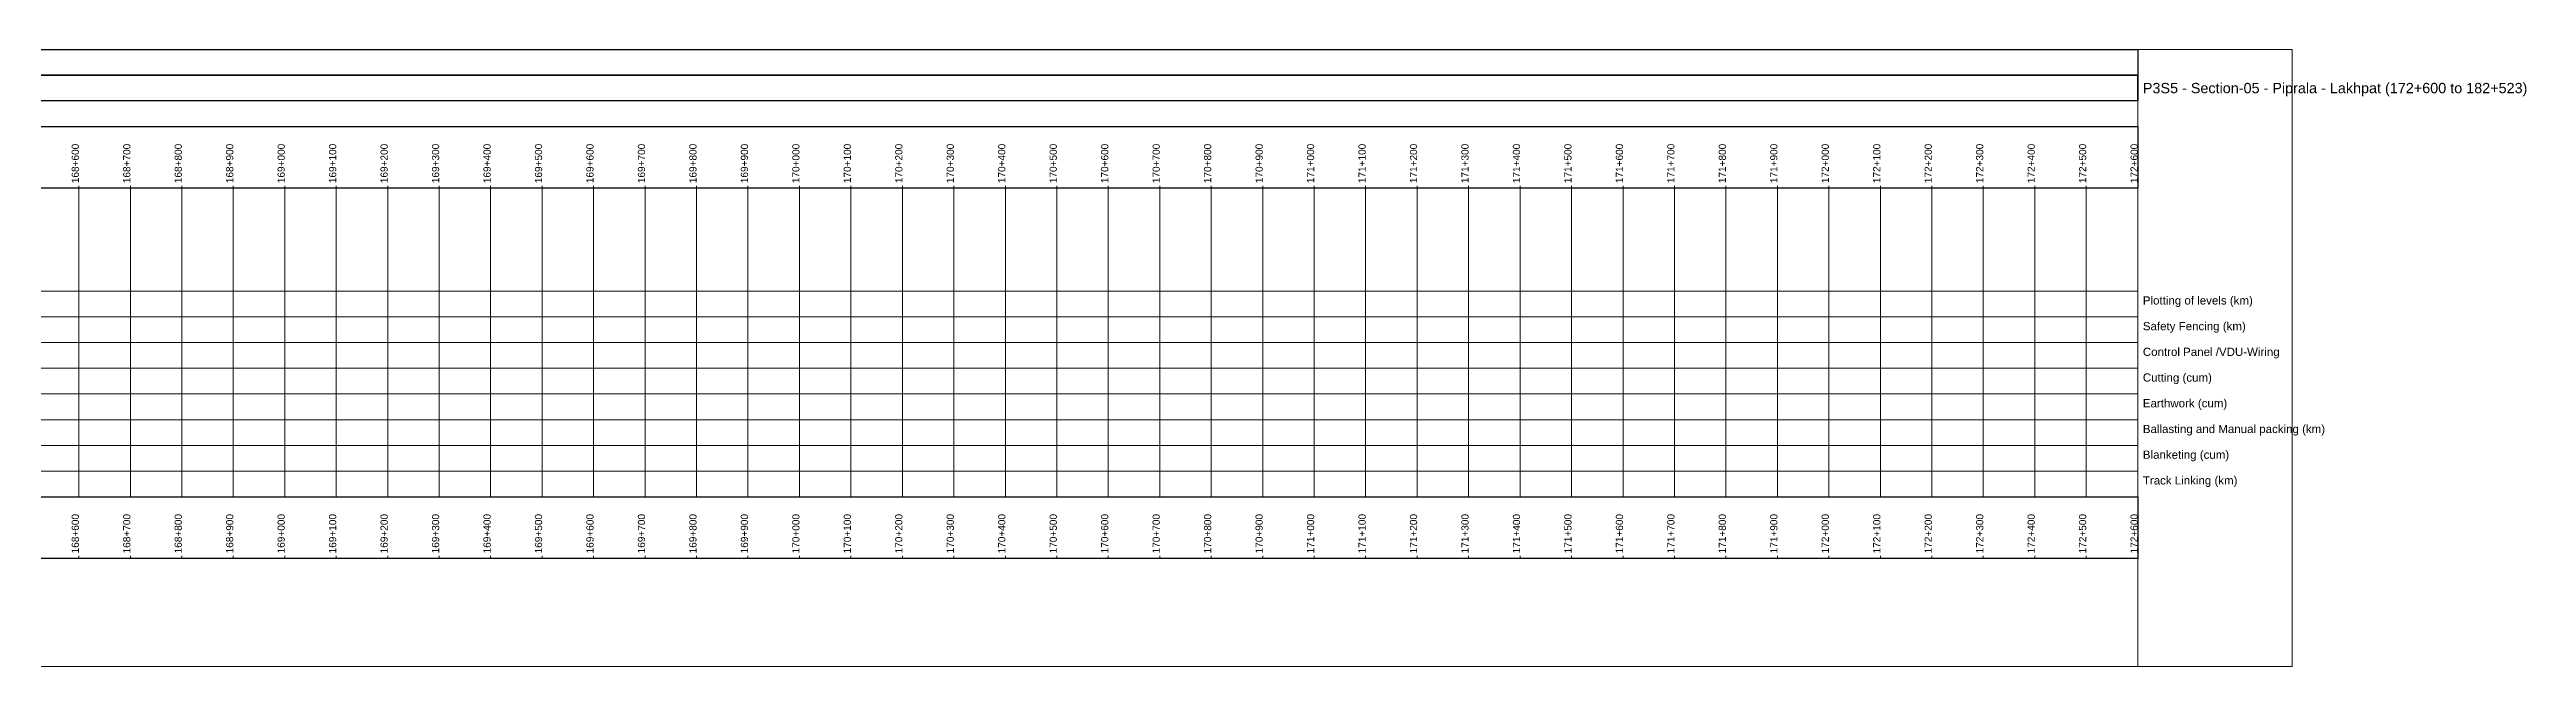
# Model space of a CAD drawing. Extents: x 163796 to 173355, y 3751 to 5000.
# Drawn here: x 168543 to 173355, y 3800 to 5000 of the extents above; entities that cross this region are included whole.
import ezdxf

# ---------------------------------------------------------------- set-up
doc = ezdxf.new("R2010")
doc.units = 0
doc.linetypes.add('Dashed', pattern=[0])
for name, color, linetype in [('Activity Lines', 7, 'Continuous'), ('Activity Names', 7, 'Continuous'), ('Block', 7, 'Continuous'), ('Chainage Text', 7, 'Continuous'), ('Markers-One', 7, 'Continuous'), ('Outer Box', 7, 'Continuous'), ('Package', 7, 'Continuous'), ('Section', 7, 'Continuous'), ('Vertical Chainage Lines', 7, 'Continuous')]:
    doc.layers.add(name, color=color, linetype=linetype)
doc.styles.add('True type font', font='Arial.ttf')

msp = doc.modelspace()

# ---------------------------------------------------------------- linework, layer by layer
at = {"layer": 'Activity Lines', "color": 230, "linetype": 'Dashed', "lineweight": 15, "true_color": 0xff0080}
msp.add_polyline3d([(164096, 4530, 0), (172600, 4530, 0)], dxfattribs=at)
at = {"layer": 'Activity Lines', "color": 34, "linetype": 'Dashed', "lineweight": 15, "true_color": 0x008000}
msp.add_polyline3d([(164096, 4480, 0), (172600, 4480, 0)], dxfattribs=at)
at = {"layer": 'Activity Lines', "color": 62, "linetype": 'Dashed', "lineweight": 15, "true_color": 0x8080c0}
msp.add_polyline3d([(164096, 4430, 0), (172600, 4430, 0)], dxfattribs=at)
at = {"layer": 'Activity Lines', "color": 2, "linetype": 'Dashed', "lineweight": 15, "true_color": 0xfffb00}
msp.add_polyline3d([(164096, 4380, 0), (172600, 4380, 0)], dxfattribs=at)
at = {"layer": 'Activity Lines', "color": 54, "linetype": 'Dashed', "lineweight": 15, "true_color": 0x3884a3}
msp.add_polyline3d([(164096, 4330, 0), (172600, 4330, 0)], dxfattribs=at)
at = {"layer": 'Activity Lines', "color": 145, "linetype": 'Dashed', "lineweight": 15, "true_color": 0xff2600}
msp.add_polyline3d([(164096, 4280, 0), (172600, 4280, 0)], dxfattribs=at)
at = {"layer": 'Activity Lines', "color": 171, "linetype": 'Dashed', "lineweight": 15, "true_color": 0xff40ff}
msp.add_polyline3d([(164096, 4230, 0), (172600, 4230, 0)], dxfattribs=at)
at = {"layer": 'Activity Lines', "color": 250, "linetype": 'Dashed', "lineweight": 15, "true_color": 0x000000}
msp.add_polyline3d([(164096, 4180, 0), (172600, 4180, 0)], dxfattribs=at)
at = {"layer": 'Block', "color": 9, "linetype": 'Dashed', "lineweight": 0}
msp.add_polyline3d([(172600, 5000, 0), (172600, 3800, 0)], dxfattribs=at)
at = {"layer": 'Markers-One', "color": 41, "linetype": 'Dashed', "lineweight": 0, "true_color": 0xe0e0e0}
for points in [[(168600, 4730, 0), (168600, 4735, 0)], [(168700, 4730, 0), (168700, 4735, 0)], [(168800, 4730, 0), (168800, 4735, 0)], [(168900, 4730, 0), (168900, 4735, 0)], [(169000, 4730, 0), (169000, 4735, 0)], [(169100, 4730, 0), (169100, 4735, 0)], [(169200, 4730, 0), (169200, 4735, 0)], [(169300, 4730, 0), (169300, 4735, 0)], [(169400, 4730, 0), (169400, 4735, 0)], [(169500, 4730, 0), (169500, 4735, 0)], [(169600, 4730, 0), (169600, 4735, 0)], [(169700, 4730, 0), (169700, 4735, 0)], [(169800, 4730, 0), (169800, 4735, 0)], [(169900, 4730, 0), (169900, 4735, 0)], [(170000, 4730, 0), (170000, 4735, 0)], [(170100, 4730, 0), (170100, 4735, 0)], [(170200, 4730, 0), (170200, 4735, 0)], [(170300, 4730, 0), (170300, 4735, 0)], [(170400, 4730, 0), (170400, 4735, 0)], [(170500, 4730, 0), (170500, 4735, 0)], [(170600, 4730, 0), (170600, 4735, 0)], [(170700, 4730, 0), (170700, 4735, 0)], [(170800, 4730, 0), (170800, 4735, 0)], [(170900, 4730, 0), (170900, 4735, 0)], [(171000, 4730, 0), (171000, 4735, 0)], [(171100, 4730, 0), (171100, 4735, 0)], [(171200, 4730, 0), (171200, 4735, 0)], [(171300, 4730, 0), (171300, 4735, 0)], [(171400, 4730, 0), (171400, 4735, 0)], [(171500, 4730, 0), (171500, 4735, 0)], [(171600, 4730, 0), (171600, 4735, 0)], [(171700, 4730, 0), (171700, 4735, 0)], [(171800, 4730, 0), (171800, 4735, 0)], [(171900, 4730, 0), (171900, 4735, 0)], [(172000, 4730, 0), (172000, 4735, 0)], [(172100, 4730, 0), (172100, 4735, 0)], [(172200, 4730, 0), (172200, 4735, 0)], [(172300, 4730, 0), (172300, 4735, 0)], [(172400, 4730, 0), (172400, 4735, 0)], [(172500, 4730, 0), (172500, 4735, 0)], [(172600, 4730, 0), (172600, 4735, 0)], [(172600, 4730, 0), (172600, 4735, 0)], [(168600, 4010, 0), (168600, 4015, 0)], [(168700, 4010, 0), (168700, 4015, 0)], [(168800, 4010, 0), (168800, 4015, 0)], [(168900, 4010, 0), (168900, 4015, 0)], [(169000, 4010, 0), (169000, 4015, 0)], [(169100, 4010, 0), (169100, 4015, 0)], [(169200, 4010, 0), (169200, 4015, 0)], [(169300, 4010, 0), (169300, 4015, 0)], [(169400, 4010, 0), (169400, 4015, 0)], [(169500, 4010, 0), (169500, 4015, 0)], [(169600, 4010, 0), (169600, 4015, 0)], [(169700, 4010, 0), (169700, 4015, 0)], [(169800, 4010, 0), (169800, 4015, 0)], [(169900, 4010, 0), (169900, 4015, 0)], [(170000, 4010, 0), (170000, 4015, 0)], [(170100, 4010, 0), (170100, 4015, 0)], [(170200, 4010, 0), (170200, 4015, 0)], [(170300, 4010, 0), (170300, 4015, 0)], [(170400, 4010, 0), (170400, 4015, 0)], [(170500, 4010, 0), (170500, 4015, 0)], [(170600, 4010, 0), (170600, 4015, 0)], [(170700, 4010, 0), (170700, 4015, 0)], [(170800, 4010, 0), (170800, 4015, 0)], [(170900, 4010, 0), (170900, 4015, 0)], [(171000, 4010, 0), (171000, 4015, 0)], [(171100, 4010, 0), (171100, 4015, 0)], [(171200, 4010, 0), (171200, 4015, 0)], [(171300, 4010, 0), (171300, 4015, 0)], [(171400, 4010, 0), (171400, 4015, 0)], [(171500, 4010, 0), (171500, 4015, 0)], [(171600, 4010, 0), (171600, 4015, 0)], [(171700, 4010, 0), (171700, 4015, 0)], [(171800, 4010, 0), (171800, 4015, 0)], [(171900, 4010, 0), (171900, 4015, 0)], [(172000, 4010, 0), (172000, 4015, 0)], [(172100, 4010, 0), (172100, 4015, 0)], [(172200, 4010, 0), (172200, 4015, 0)], [(172300, 4010, 0), (172300, 4015, 0)], [(172400, 4010, 0), (172400, 4015, 0)], [(172500, 4010, 0), (172500, 4015, 0)], [(172600, 4010, 0), (172600, 4015, 0)], [(172600, 4010, 0), (172600, 4015, 0)]]:
    msp.add_polyline3d(points, dxfattribs=at)
at = {"layer": 'Outer Box', "color": 9, "lineweight": 5}
msp.add_polyline3d([(163796, 5000, 0), (172900, 5000, 0), (172900, 3800, 0), (163796, 3800, 0)], close=True, dxfattribs=at)
at = {"layer": 'Package', "color": 9, "lineweight": 25}
for points in [[(164096, 5000, 0), (172600, 5000, 0), (172600, 4950, 0), (164096, 4950, 0)], [(164096, 4850, 0), (172600, 4850, 0), (172600, 4730, 0), (164096, 4730, 0)], [(164096, 4130, 0), (172600, 4130, 0), (172600, 4010, 0), (164096, 4010, 0)]]:
    msp.add_polyline3d(points, close=True, dxfattribs=at)
at = {"layer": 'Section', "color": 9, "lineweight": 25}
for points in [[(164096, 4950, 0), (172600, 4950, 0), (172600, 4900, 0), (164096, 4900, 0)], [(172600, 4950, 0), (172600, 4950, 0), (172600, 4900, 0), (172600, 4900, 0)]]:
    msp.add_polyline3d(points, close=True, dxfattribs=at)
at = {"layer": 'Vertical Chainage Lines', "color": 41, "linetype": 'Dashed', "lineweight": 0, "true_color": 0xe0e0e0}
for points in [[(168600, 4730, 0), (168600, 4130, 0)], [(168700, 4730, 0), (168700, 4130, 0)], [(168800, 4730, 0), (168800, 4130, 0)], [(168900, 4730, 0), (168900, 4130, 0)], [(169000, 4730, 0), (169000, 4130, 0)], [(169100, 4730, 0), (169100, 4130, 0)], [(169200, 4730, 0), (169200, 4130, 0)], [(169300, 4730, 0), (169300, 4130, 0)], [(169400, 4730, 0), (169400, 4130, 0)], [(169500, 4730, 0), (169500, 4130, 0)], [(169600, 4730, 0), (169600, 4130, 0)], [(169700, 4730, 0), (169700, 4130, 0)], [(169800, 4730, 0), (169800, 4130, 0)], [(169900, 4730, 0), (169900, 4130, 0)], [(170000, 4730, 0), (170000, 4130, 0)], [(170100, 4730, 0), (170100, 4130, 0)], [(170200, 4730, 0), (170200, 4130, 0)], [(170300, 4730, 0), (170300, 4130, 0)], [(170400, 4730, 0), (170400, 4130, 0)], [(170500, 4730, 0), (170500, 4130, 0)], [(170600, 4730, 0), (170600, 4130, 0)], [(170700, 4730, 0), (170700, 4130, 0)], [(170800, 4730, 0), (170800, 4130, 0)], [(170900, 4730, 0), (170900, 4130, 0)], [(171000, 4730, 0), (171000, 4130, 0)], [(171100, 4730, 0), (171100, 4130, 0)], [(171200, 4730, 0), (171200, 4130, 0)], [(171300, 4730, 0), (171300, 4130, 0)], [(171400, 4730, 0), (171400, 4130, 0)], [(171500, 4730, 0), (171500, 4130, 0)], [(171600, 4730, 0), (171600, 4130, 0)], [(171700, 4730, 0), (171700, 4130, 0)], [(171800, 4730, 0), (171800, 4130, 0)], [(171900, 4730, 0), (171900, 4130, 0)], [(172000, 4730, 0), (172000, 4130, 0)], [(172100, 4730, 0), (172100, 4130, 0)], [(172200, 4730, 0), (172200, 4130, 0)], [(172300, 4730, 0), (172300, 4130, 0)], [(172400, 4730, 0), (172400, 4130, 0)], [(172500, 4730, 0), (172500, 4130, 0)], [(172600, 4730, 0), (172600, 4130, 0)]]:
    msp.add_polyline3d(points, dxfattribs=at)

# ---------------------------------------------------------------- texts
at = {"layer": 'Activity Names', "color": 230, "lineweight": 15, "true_color": 0xff0080, "style": 'True type font'}
msp.add_text('Plotting of levels (km)', height=16, dxfattribs=at).set_placement((172610, 4504))
at = {"layer": 'Activity Names', "color": 34, "lineweight": 15, "true_color": 0x008000, "style": 'True type font'}
msp.add_text('Safety Fencing (km)', height=16, dxfattribs=at).set_placement((172610, 4454))
at = {"layer": 'Activity Names', "color": 62, "lineweight": 15, "true_color": 0x8080c0, "style": 'True type font'}
msp.add_text('Control Panel /VDU-Wiring', height=16, dxfattribs=at).set_placement((172610, 4404))
at = {"layer": 'Activity Names', "color": 2, "lineweight": 15, "true_color": 0xfffb00, "style": 'True type font'}
msp.add_text('Cutting (cum)', height=16, dxfattribs=at).set_placement((172610, 4354))
at = {"layer": 'Activity Names', "color": 54, "lineweight": 15, "true_color": 0x3884a3, "style": 'True type font'}
msp.add_text('Earthwork (cum)', height=16, dxfattribs=at).set_placement((172610, 4304))
at = {"layer": 'Activity Names', "color": 145, "lineweight": 15, "true_color": 0xff2600, "style": 'True type font'}
msp.add_text('Ballasting and Manual packing (km)', height=16, dxfattribs=at).set_placement((172610, 4254))
at = {"layer": 'Activity Names', "color": 171, "lineweight": 15, "true_color": 0xff40ff, "style": 'True type font'}
msp.add_text('Blanketing (cum)', height=16, dxfattribs=at).set_placement((172610, 4204))
at = {"layer": 'Activity Names', "color": 250, "lineweight": 15, "true_color": 0x000000, "style": 'True type font'}
msp.add_text('Track Linking (km)', height=16, dxfattribs=at).set_placement((172610, 4154))
at = {"layer": 'Chainage Text', "color": 9, "lineweight": 15, "style": 'True type font'}
for s, p in [('168+600', (168600, 4740)), ('168+700', (168700, 4740)), ('168+800', (168800, 4740)), ('168+900', (168900, 4740)), ('169+000', (169000, 4740)), ('169+100', (169100, 4740)), ('169+200', (169200, 4740)), ('169+300', (169300, 4740)), ('169+400', (169400, 4740)), ('169+500', (169500, 4740)), ('169+600', (169600, 4740)), ('169+700', (169700, 4740)), ('169+800', (169800, 4740)), ('169+900', (169900, 4740)), ('170+000', (170000, 4740)), ('170+100', (170100, 4740)), ('170+200', (170200, 4740)), ('170+300', (170300, 4740)), ('170+400', (170400, 4740)), ('170+500', (170500, 4740)), ('170+600', (170600, 4740)), ('170+700', (170700, 4740)), ('170+800', (170800, 4740)), ('170+900', (170900, 4740)), ('171+000', (171000, 4740)), ('171+100', (171100, 4740)), ('171+200', (171200, 4740)), ('171+300', (171300, 4740)), ('171+400', (171400, 4740)), ('171+500', (171500, 4740)), ('171+600', (171600, 4740)), ('171+700', (171700, 4740)), ('171+800', (171800, 4740)), ('171+900', (171900, 4740)), ('172+000', (172000, 4740)), ('172+100', (172100, 4740)), ('172+200', (172200, 4740)), ('172+300', (172300, 4740)), ('172+400', (172400, 4740)), ('172+500', (172500, 4740)), ('172+600', (172600, 4740)), ('172+600', (172600, 4740)), ('168+600', (168600, 4020)), ('168+700', (168700, 4020)), ('168+800', (168800, 4020)), ('168+900', (168900, 4020)), ('169+000', (169000, 4020)), ('169+100', (169100, 4020)), ('169+200', (169200, 4020)), ('169+300', (169300, 4020)), ('169+400', (169400, 4020)), ('169+500', (169500, 4020)), ('169+600', (169600, 4020)), ('169+700', (169700, 4020)), ('169+800', (169800, 4020)), ('169+900', (169900, 4020)), ('170+000', (170000, 4020)), ('170+100', (170100, 4020)), ('170+200', (170200, 4020)), ('170+300', (170300, 4020)), ('170+400', (170400, 4020)), ('170+500', (170500, 4020)), ('170+600', (170600, 4020)), ('170+700', (170700, 4020)), ('170+800', (170800, 4020)), ('170+900', (170900, 4020)), ('171+000', (171000, 4020)), ('171+100', (171100, 4020)), ('171+200', (171200, 4020)), ('171+300', (171300, 4020)), ('171+400', (171400, 4020)), ('171+500', (171500, 4020)), ('171+600', (171600, 4020)), ('171+700', (171700, 4020)), ('171+800', (171800, 4020)), ('171+900', (171900, 4020)), ('172+000', (172000, 4020)), ('172+100', (172100, 4020)), ('172+200', (172200, 4020)), ('172+300', (172300, 4020)), ('172+400', (172400, 4020)), ('172+500', (172500, 4020)), ('172+600', (172600, 4020)), ('172+600', (172600, 4020))]:
    msp.add_text(s, height=14, rotation=90, dxfattribs=at).set_placement(p)
at = {"layer": 'Section', "color": 8, "lineweight": 15, "style": 'True type font'}
msp.add_text('P3S5 - Section-05 - Piprala - Lakhpat (172+600 to 182+523)', height=20, dxfattribs=at).set_placement((172610, 4915))

doc.saveas('drawing.dxf')
